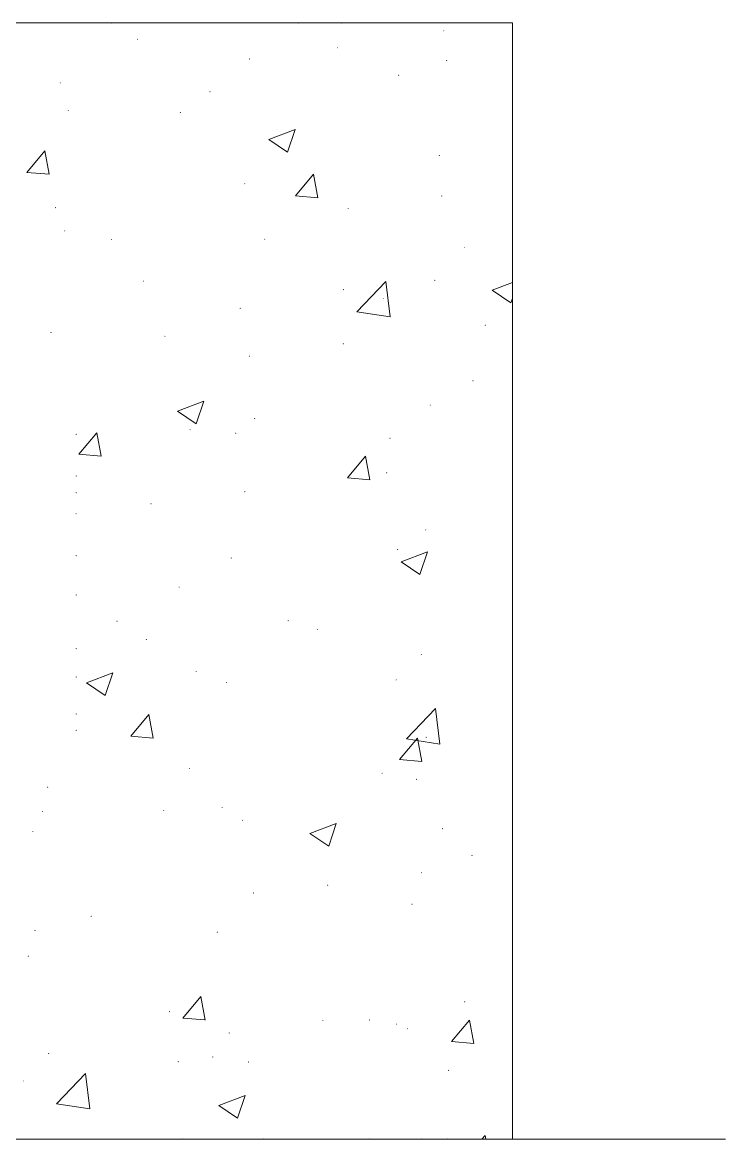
# Model space of a CAD drawing. Header units: millimetres. Extents: x 0 to 414, y 0 to 292.
# Drawn here: x 104.89 to 119.68, y 39.6 to 63.09 of the extents above; entities that cross this region are included whole.
import ezdxf

# ---------------------------------------------------------------- set-up
doc = ezdxf.new("R2010")
doc.units = ezdxf.units.MM

msp = doc.modelspace()

# ---------------------------------------------------------------- hatches: boundary and pattern name
h = msp.add_hatch(color=0)
h.dxf.hatch_style = 2
h.paths.add_polyline_path([(106.154361, 63.063614), (106.141308, 63.076667), (106.154361, 63.089719), (106.167414, 63.076667)])
h = msp.add_hatch(color=0)
h.dxf.hatch_style = 2
h.paths.add_polyline_path([(106.154361, 63.063614), (106.141308, 63.076667), (106.154361, 63.089719), (106.167414, 63.076667)])
h = msp.add_hatch(color=0)
h.dxf.hatch_style = 2
h.paths.add_polyline_path([(106.77525, 63.063614), (106.762197, 63.076667), (106.77525, 63.089719), (106.788303, 63.076667)])
h = msp.add_hatch(color=0)
h.dxf.hatch_style = 2
h.paths.add_polyline_path([(106.77525, 63.063614), (106.762197, 63.076667), (106.77525, 63.089719), (106.788303, 63.076667)])
h = msp.add_hatch(color=0)
h.dxf.hatch_style = 2
h.paths.add_polyline_path([(107.332639, 63.063614), (107.319586, 63.076667), (107.332639, 63.089719), (107.345692, 63.076667)])
h = msp.add_hatch(color=0)
h.dxf.hatch_style = 2
h.paths.add_polyline_path([(107.332639, 63.063614), (107.319586, 63.076667), (107.332639, 63.089719), (107.345692, 63.076667)])
h = msp.add_hatch(color=0)
h.dxf.hatch_style = 2
h.paths.add_polyline_path([(110.655806, 63.063614), (110.642753, 63.076667), (110.655806, 63.089719), (110.668858, 63.076667)])
h = msp.add_hatch(color=0)
h.dxf.hatch_style = 2
h.paths.add_polyline_path([(110.701667, 63.063614), (110.688614, 63.076667), (110.701667, 63.089719), (110.714719, 63.076667)])
h = msp.add_hatch(color=0)
h.dxf.hatch_style = 2
h.paths.add_polyline_path([(110.701667, 63.063614), (110.688614, 63.076667), (110.701667, 63.089719), (110.714719, 63.076667)])
h = msp.add_hatch(color=0)
h.dxf.hatch_style = 2
h.paths.add_polyline_path([(111.611833, 63.063614), (111.598781, 63.076667), (111.611833, 63.089719), (111.624886, 63.076667)])
h = msp.add_hatch(color=0)
h.dxf.hatch_style = 2
h.paths.add_polyline_path([(111.611833, 63.063614), (111.598781, 63.076667), (111.611833, 63.089719), (111.624886, 63.076667)])
h = msp.add_hatch(color=0)
h.dxf.hatch_style = 2
h.paths.add_polyline_path([(114.628083, 63.063614), (114.615031, 63.076667), (114.628083, 63.089719), (114.641136, 63.076667)])
h = msp.add_hatch(color=0)
h.dxf.hatch_style = 2
h.paths.add_polyline_path([(114.628083, 63.063614), (114.615031, 63.076667), (114.628083, 63.089719), (114.641136, 63.076667)])
h = msp.add_hatch(color=0)
h.dxf.hatch_style = 2
h.paths.add_polyline_path([(107.315, 62.721419), (107.301947, 62.734472), (107.315, 62.747525), (107.328053, 62.734472)])
h = msp.add_hatch(color=0)
h.dxf.hatch_style = 2
h.paths.add_polyline_path([(113.756722, 62.897808), (113.743669, 62.910861), (113.756722, 62.923914), (113.769775, 62.910861)])
h = msp.add_hatch(color=0)
h.dxf.hatch_style = 2
h.paths.add_polyline_path([(115.199583, 62.700253), (115.186531, 62.713306), (115.199583, 62.726358), (115.212636, 62.713306)])
h = msp.add_hatch(color=0)
h.dxf.hatch_style = 2
h.paths.add_polyline_path([(111.520111, 62.541503), (111.507058, 62.554556), (111.520111, 62.567608), (111.533164, 62.554556)])
h = msp.add_hatch(color=0)
h.dxf.hatch_style = 2
h.paths.add_polyline_path([(109.668028, 62.305142), (109.654975, 62.318194), (109.668028, 62.331247), (109.681081, 62.318194)])
h = msp.add_hatch(color=0)
h.dxf.hatch_style = 2
h.paths.add_polyline_path([(113.816694, 62.273392), (113.803642, 62.286444), (113.816694, 62.299497), (113.829747, 62.286444)])
h = msp.add_hatch(color=0)
h.dxf.hatch_style = 2
h.paths.add_polyline_path([(105.688694, 61.804197), (105.675642, 61.81725), (105.688694, 61.830303), (105.701747, 61.81725)])
h = msp.add_hatch(color=0)
h.dxf.hatch_style = 2
h.paths.add_polyline_path([(112.80775, 61.966475), (112.794697, 61.979528), (112.80775, 61.992581), (112.820803, 61.979528)])
h = msp.add_hatch(color=0)
h.dxf.hatch_style = 2
h.paths.add_polyline_path([(108.839, 61.617225), (108.825947, 61.630278), (108.839, 61.643331), (108.852053, 61.630278)])
h = msp.add_hatch(color=0)
h.dxf.hatch_style = 2
h.paths.add_polyline_path([(105.858028, 61.225642), (105.844975, 61.238694), (105.858028, 61.251747), (105.871081, 61.238694)])
h = msp.add_hatch(color=0)
h.dxf.hatch_style = 2
h.paths.add_polyline_path([(108.214583, 61.179781), (108.201531, 61.192833), (108.214583, 61.205886), (108.227636, 61.192833)])
h = msp.add_hatch(color=0)
h.dxf.hatch_style = 2
h.paths.add_polyline_path([(113.661472, 60.276669), (113.648419, 60.289722), (113.661472, 60.302775), (113.674525, 60.289722)])
h = msp.add_hatch(color=0)
h.dxf.hatch_style = 2
h.paths.add_polyline_path([(109.56925, 59.684003), (109.556197, 59.697056), (109.56925, 59.710108), (109.582303, 59.697056)])
h = msp.add_hatch(color=0)
h.dxf.hatch_style = 2
h.paths.add_polyline_path([(113.714389, 59.426475), (113.701336, 59.439528), (113.714389, 59.452581), (113.727442, 59.439528)])
h = msp.add_hatch(color=0)
h.dxf.hatch_style = 2
h.paths.add_polyline_path([(115.199583, 59.620503), (115.186531, 59.633556), (115.199583, 59.646608), (115.212636, 59.633556)])
h = msp.add_hatch(color=0)
h.dxf.hatch_style = 2
h.paths.add_polyline_path([(115.199583, 59.620503), (115.186531, 59.633556), (115.199583, 59.646608), (115.212636, 59.633556)])
h = msp.add_hatch(color=0)
h.dxf.hatch_style = 2
h.paths.add_polyline_path([(105.589917, 59.179531), (105.576864, 59.192583), (105.589917, 59.205636), (105.602969, 59.192583)])
h = msp.add_hatch(color=0)
h.dxf.hatch_style = 2
h.paths.add_polyline_path([(111.742361, 59.165419), (111.729308, 59.178472), (111.742361, 59.191525), (111.755414, 59.178472)])
h = msp.add_hatch(color=0)
h.dxf.hatch_style = 2
h.paths.add_polyline_path([(105.783944, 58.692697), (105.770892, 58.70575), (105.783944, 58.718803), (105.796997, 58.70575)])
h = msp.add_hatch(color=0)
h.dxf.hatch_style = 2
h.paths.add_polyline_path([(106.768194, 58.512781), (106.755142, 58.525833), (106.768194, 58.538886), (106.781247, 58.525833)])
h = msp.add_hatch(color=0)
h.dxf.hatch_style = 2
h.paths.add_polyline_path([(109.989056, 58.516308), (109.976003, 58.529361), (109.989056, 58.542414), (110.002108, 58.529361)])
h = msp.add_hatch(color=0)
h.dxf.hatch_style = 2
h.paths.add_polyline_path([(114.194167, 58.339919), (114.181114, 58.352972), (114.194167, 58.366025), (114.207219, 58.352972)])
h = msp.add_hatch(color=0)
h.dxf.hatch_style = 2
h.paths.add_polyline_path([(107.442, 57.637892), (107.428947, 57.650944), (107.442, 57.663997), (107.455053, 57.650944)])
h = msp.add_hatch(color=0)
h.dxf.hatch_style = 2
h.paths.add_polyline_path([(113.566222, 57.652003), (113.553169, 57.665056), (113.566222, 57.678108), (113.579275, 57.665056)])
h = msp.add_hatch(color=0)
h.dxf.hatch_style = 2
h.paths.add_polyline_path([(115.199583, 57.697864), (115.186531, 57.710917), (115.199583, 57.723969), (115.212636, 57.710917)])
h = msp.add_hatch(color=0)
h.dxf.hatch_style = 2
h.paths.add_polyline_path([(115.199583, 57.697864), (115.186531, 57.710917), (115.199583, 57.723969), (115.212636, 57.710917)])
h = msp.add_hatch(color=0)
h.dxf.hatch_style = 2
h.paths.add_polyline_path([(111.647111, 57.457975), (111.634058, 57.471028), (111.647111, 57.484081), (111.660164, 57.471028)])
h = msp.add_hatch(color=0)
h.dxf.hatch_style = 2
h.paths.add_polyline_path([(109.474, 57.062864), (109.460947, 57.075917), (109.474, 57.088969), (109.487053, 57.075917)])
h = msp.add_hatch(color=0)
h.dxf.hatch_style = 2
h.paths.add_polyline_path([(112.483194, 57.267475), (112.470142, 57.280528), (112.483194, 57.293581), (112.496247, 57.280528)])
h = msp.add_hatch(color=0)
h.dxf.hatch_style = 2
h.paths.add_polyline_path([(114.628083, 56.710086), (114.615031, 56.723139), (114.628083, 56.736192), (114.641136, 56.723139)])
h = msp.add_hatch(color=0)
h.dxf.hatch_style = 2
h.paths.add_polyline_path([(115.199583, 56.787697), (115.186531, 56.80075), (115.199583, 56.813803), (115.212636, 56.80075)])
h = msp.add_hatch(color=0)
h.dxf.hatch_style = 2
h.paths.add_polyline_path([(105.494667, 56.558392), (105.481614, 56.571444), (105.494667, 56.584497), (105.507719, 56.571444)])
h = msp.add_hatch(color=0)
h.dxf.hatch_style = 2
h.paths.add_polyline_path([(107.890028, 56.477253), (107.876975, 56.490306), (107.890028, 56.503358), (107.903081, 56.490306)])
h = msp.add_hatch(color=0)
h.dxf.hatch_style = 2
h.paths.add_polyline_path([(111.643583, 56.318503), (111.630531, 56.331556), (111.643583, 56.344608), (111.656636, 56.331556)])
h = msp.add_hatch(color=0)
h.dxf.hatch_style = 2
h.paths.add_polyline_path([(109.671556, 56.057447), (109.658503, 56.0705), (109.671556, 56.083553), (109.684608, 56.0705)])
h = msp.add_hatch(color=0)
h.dxf.hatch_style = 2
h.paths.add_polyline_path([(114.370556, 55.538864), (114.357503, 55.551917), (114.370556, 55.564969), (114.383608, 55.551917)])
h = msp.add_hatch(color=0)
h.dxf.hatch_style = 2
h.paths.add_polyline_path([(115.199583, 55.196669), (115.186531, 55.209722), (115.199583, 55.222775), (115.212636, 55.209722)])
h = msp.add_hatch(color=0)
h.dxf.hatch_style = 2
h.paths.add_polyline_path([(113.470972, 55.030864), (113.457919, 55.043917), (113.470972, 55.056969), (113.484025, 55.043917)])
h = msp.add_hatch(color=0)
h.dxf.hatch_style = 2
h.paths.add_polyline_path([(109.777389, 54.748642), (109.764336, 54.761694), (109.777389, 54.774747), (109.790442, 54.761694)])
h = msp.add_hatch(color=0)
h.dxf.hatch_style = 2
h.paths.add_polyline_path([(115.199583, 54.776864), (115.186531, 54.789917), (115.199583, 54.802969), (115.212636, 54.789917)])
h = msp.add_hatch(color=0)
h.dxf.hatch_style = 2
h.paths.add_polyline_path([(108.419194, 54.512281), (108.406142, 54.525333), (108.419194, 54.538386), (108.432247, 54.525333)])
h = msp.add_hatch(color=0)
h.dxf.hatch_style = 2
h.paths.add_polyline_path([(106.023833, 54.413503), (106.010781, 54.426556), (106.023833, 54.439608), (106.036886, 54.426556)])
h = msp.add_hatch(color=0)
h.dxf.hatch_style = 2
h.paths.add_polyline_path([(109.37875, 54.438197), (109.365697, 54.45125), (109.37875, 54.464303), (109.391803, 54.45125)])
h = msp.add_hatch(color=0)
h.dxf.hatch_style = 2
h.paths.add_polyline_path([(112.624306, 54.335892), (112.611253, 54.348944), (112.624306, 54.361997), (112.637358, 54.348944)])
h = msp.add_hatch(color=0)
h.dxf.hatch_style = 2
h.paths.add_polyline_path([(115.199583, 53.951364), (115.186531, 53.964417), (115.199583, 53.977469), (115.212636, 53.964417)])
h = msp.add_hatch(color=0)
h.dxf.hatch_style = 2
h.paths.add_polyline_path([(106.023833, 53.538614), (106.010781, 53.551667), (106.023833, 53.564719), (106.036886, 53.551667)])
h = msp.add_hatch(color=0)
h.dxf.hatch_style = 2
h.paths.add_polyline_path([(106.023833, 53.538614), (106.010781, 53.551667), (106.023833, 53.564719), (106.036886, 53.551667)])
h = msp.add_hatch(color=0)
h.dxf.hatch_style = 2
h.paths.add_polyline_path([(106.023833, 53.538614), (106.010781, 53.551667), (106.023833, 53.564719), (106.036886, 53.551667)])
h = msp.add_hatch(color=0)
h.dxf.hatch_style = 2
h.paths.add_polyline_path([(112.55375, 53.605642), (112.540697, 53.618694), (112.55375, 53.631747), (112.566803, 53.618694)])
h = msp.add_hatch(color=0)
h.dxf.hatch_style = 2
h.paths.add_polyline_path([(106.023833, 53.189364), (106.010781, 53.202417), (106.023833, 53.215469), (106.036886, 53.202417)])
h = msp.add_hatch(color=0)
h.dxf.hatch_style = 2
h.paths.add_polyline_path([(106.023833, 53.189364), (106.010781, 53.202417), (106.023833, 53.215469), (106.036886, 53.202417)])
h = msp.add_hatch(color=0)
h.dxf.hatch_style = 2
h.paths.add_polyline_path([(109.56925, 53.210531), (109.556197, 53.223583), (109.56925, 53.236636), (109.582303, 53.223583)])
h = msp.add_hatch(color=0)
h.dxf.hatch_style = 2
h.paths.add_polyline_path([(107.597222, 52.953003), (107.584169, 52.966056), (107.597222, 52.979108), (107.610275, 52.966056)])
h = msp.add_hatch(color=0)
h.dxf.hatch_style = 2
h.paths.add_polyline_path([(106.023833, 52.744864), (106.010781, 52.757917), (106.023833, 52.770969), (106.036886, 52.757917)])
h = msp.add_hatch(color=0)
h.dxf.hatch_style = 2
h.paths.add_polyline_path([(106.023833, 52.744864), (106.010781, 52.757917), (106.023833, 52.770969), (106.036886, 52.757917)])
h = msp.add_hatch(color=0)
h.dxf.hatch_style = 2
h.paths.add_polyline_path([(113.375722, 52.406197), (113.362669, 52.41925), (113.375722, 52.432303), (113.388775, 52.41925)])
h = msp.add_hatch(color=0)
h.dxf.hatch_style = 2
h.paths.add_polyline_path([(112.786583, 51.993447), (112.773531, 52.0065), (112.786583, 52.019553), (112.799636, 52.0065)])
h = msp.add_hatch(color=0)
h.dxf.hatch_style = 2
h.paths.add_polyline_path([(106.023833, 51.866447), (106.010781, 51.8795), (106.023833, 51.892553), (106.036886, 51.8795)])
h = msp.add_hatch(color=0)
h.dxf.hatch_style = 2
h.paths.add_polyline_path([(109.2835, 51.817058), (109.270447, 51.830111), (109.2835, 51.843164), (109.296553, 51.830111)])
h = msp.add_hatch(color=0)
h.dxf.hatch_style = 2
h.paths.add_polyline_path([(108.189889, 51.203225), (108.176836, 51.216278), (108.189889, 51.229331), (108.202942, 51.216278)])
h = msp.add_hatch(color=0)
h.dxf.hatch_style = 2
h.paths.add_polyline_path([(106.023833, 51.037419), (106.010781, 51.050472), (106.023833, 51.063525), (106.036886, 51.050472)])
h = msp.add_hatch(color=0)
h.dxf.hatch_style = 2
h.paths.add_polyline_path([(106.023833, 51.037419), (106.010781, 51.050472), (106.023833, 51.063525), (106.036886, 51.050472)])
h = msp.add_hatch(color=0)
h.dxf.hatch_style = 2
h.paths.add_polyline_path([(106.023833, 51.037419), (106.010781, 51.050472), (106.023833, 51.063525), (106.036886, 51.050472)])
h = msp.add_hatch(color=0)
h.dxf.hatch_style = 2
h.paths.add_polyline_path([(115.199583, 51.118558), (115.186531, 51.131611), (115.199583, 51.144664), (115.212636, 51.131611)])
h = msp.add_hatch(color=0)
h.dxf.hatch_style = 2
h.paths.add_polyline_path([(106.884611, 50.487086), (106.871558, 50.500139), (106.884611, 50.513192), (106.897664, 50.500139)])
h = msp.add_hatch(color=0)
h.dxf.hatch_style = 2
h.paths.add_polyline_path([(110.482944, 50.497669), (110.469892, 50.510722), (110.482944, 50.523775), (110.495997, 50.510722)])
h = msp.add_hatch(color=0)
h.dxf.hatch_style = 2
h.paths.add_polyline_path([(111.09325, 50.310697), (111.080197, 50.32375), (111.09325, 50.336803), (111.106303, 50.32375)])
h = msp.add_hatch(color=0)
h.dxf.hatch_style = 2
h.paths.add_polyline_path([(107.498444, 50.102558), (107.485392, 50.115611), (107.498444, 50.128664), (107.511497, 50.115611)])
h = msp.add_hatch(color=0)
h.dxf.hatch_style = 2
h.paths.add_polyline_path([(106.023833, 49.908531), (106.010781, 49.921583), (106.023833, 49.934636), (106.036886, 49.921583)])
h = msp.add_hatch(color=0)
h.dxf.hatch_style = 2
h.paths.add_polyline_path([(106.023833, 49.908531), (106.010781, 49.921583), (106.023833, 49.934636), (106.036886, 49.921583)])
h = msp.add_hatch(color=0)
h.dxf.hatch_style = 2
h.paths.add_polyline_path([(106.023833, 49.908531), (106.010781, 49.921583), (106.023833, 49.934636), (106.036886, 49.921583)])
h = msp.add_hatch(color=0)
h.dxf.hatch_style = 2
h.paths.add_polyline_path([(113.280472, 49.785058), (113.267419, 49.798111), (113.280472, 49.811164), (113.293525, 49.798111)])
h = msp.add_hatch(color=0)
h.dxf.hatch_style = 2
h.paths.add_polyline_path([(106.023833, 49.315864), (106.010781, 49.328917), (106.023833, 49.341969), (106.036886, 49.328917)])
h = msp.add_hatch(color=0)
h.dxf.hatch_style = 2
h.paths.add_polyline_path([(108.546194, 49.428753), (108.533142, 49.441806), (108.546194, 49.454858), (108.559247, 49.441806)])
h = msp.add_hatch(color=0)
h.dxf.hatch_style = 2
h.paths.add_polyline_path([(109.18825, 49.195919), (109.175197, 49.208972), (109.18825, 49.222025), (109.201303, 49.208972)])
h = msp.add_hatch(color=0)
h.dxf.hatch_style = 2
h.paths.add_polyline_path([(112.751306, 49.252364), (112.738253, 49.265417), (112.751306, 49.278469), (112.764358, 49.265417)])
h = msp.add_hatch(color=0)
h.dxf.hatch_style = 2
h.paths.add_polyline_path([(106.023833, 48.536225), (106.010781, 48.549278), (106.023833, 48.562331), (106.036886, 48.549278)])
h = msp.add_hatch(color=0)
h.dxf.hatch_style = 2
h.paths.add_polyline_path([(106.023833, 48.536225), (106.010781, 48.549278), (106.023833, 48.562331), (106.036886, 48.549278)])
h = msp.add_hatch(color=0)
h.dxf.hatch_style = 2
h.paths.add_polyline_path([(106.023833, 48.190503), (106.010781, 48.203556), (106.023833, 48.216608), (106.036886, 48.203556)])
h = msp.add_hatch(color=0)
h.dxf.hatch_style = 2
h.paths.add_polyline_path([(106.023833, 48.190503), (106.010781, 48.203556), (106.023833, 48.216608), (106.036886, 48.203556)])
h = msp.add_hatch(color=0)
h.dxf.hatch_style = 2
h.paths.add_polyline_path([(106.023833, 48.190503), (106.010781, 48.203556), (106.023833, 48.216608), (106.036886, 48.203556)])
h = msp.add_hatch(color=0)
h.dxf.hatch_style = 2
h.paths.add_polyline_path([(113.386306, 48.045864), (113.373253, 48.058917), (113.386306, 48.071969), (113.399358, 48.058917)])
h = msp.add_hatch(color=0)
h.dxf.hatch_style = 2
h.paths.add_polyline_path([(115.199583, 47.689558), (115.186531, 47.702611), (115.199583, 47.715664), (115.212636, 47.702611)])
h = msp.add_hatch(color=0)
h.dxf.hatch_style = 2
h.paths.add_polyline_path([(108.408611, 47.389697), (108.395558, 47.40275), (108.408611, 47.415803), (108.421664, 47.40275)])
h = msp.add_hatch(color=0)
h.dxf.hatch_style = 2
h.paths.add_polyline_path([(112.4585, 47.290919), (112.445447, 47.303972), (112.4585, 47.317025), (112.471553, 47.303972)])
h = msp.add_hatch(color=0)
h.dxf.hatch_style = 2
h.paths.add_polyline_path([(105.424111, 46.998114), (105.411058, 47.011167), (105.424111, 47.024219), (105.437164, 47.011167)])
h = msp.add_hatch(color=0)
h.dxf.hatch_style = 2
h.paths.add_polyline_path([(113.181694, 47.163919), (113.168642, 47.176972), (113.181694, 47.190025), (113.194747, 47.176972)])
h = msp.add_hatch(color=0)
h.dxf.hatch_style = 2
h.paths.add_polyline_path([(105.318278, 46.483058), (105.305225, 46.496111), (105.318278, 46.509164), (105.331331, 46.496111)])
h = msp.add_hatch(color=0)
h.dxf.hatch_style = 2
h.paths.add_polyline_path([(107.865333, 46.504225), (107.852281, 46.517278), (107.865333, 46.530331), (107.878386, 46.517278)])
h = msp.add_hatch(color=0)
h.dxf.hatch_style = 2
h.paths.add_polyline_path([(109.093, 46.571253), (109.079947, 46.584306), (109.093, 46.597358), (109.106053, 46.584306)])
h = msp.add_hatch(color=0)
h.dxf.hatch_style = 2
h.paths.add_polyline_path([(109.523389, 46.303142), (109.510336, 46.316194), (109.523389, 46.329247), (109.536442, 46.316194)])
h = msp.add_hatch(color=0)
h.dxf.hatch_style = 2
h.paths.add_polyline_path([(105.113667, 46.066781), (105.100614, 46.079833), (105.113667, 46.092886), (105.126719, 46.079833)])
h = msp.add_hatch(color=0)
h.dxf.hatch_style = 2
h.paths.add_polyline_path([(113.7285, 46.126753), (113.715447, 46.139806), (113.7285, 46.152858), (113.741553, 46.139806)])
h = msp.add_hatch(color=0)
h.dxf.hatch_style = 2
h.paths.add_polyline_path([(114.349389, 45.562308), (114.336336, 45.575361), (114.349389, 45.588414), (114.362442, 45.575361)])
h = msp.add_hatch(color=0)
h.dxf.hatch_style = 2
h.paths.add_polyline_path([(115.199583, 45.449419), (115.186531, 45.462472), (115.199583, 45.475525), (115.212636, 45.462472)])
h = msp.add_hatch(color=0)
h.dxf.hatch_style = 2
h.paths.add_polyline_path([(115.199583, 45.449419), (115.186531, 45.462472), (115.199583, 45.475525), (115.212636, 45.462472)])
h = msp.add_hatch(color=0)
h.dxf.hatch_style = 2
h.paths.add_polyline_path([(113.284, 45.198947), (113.270947, 45.212), (113.284, 45.225053), (113.297053, 45.212)])
h = msp.add_hatch(color=0)
h.dxf.hatch_style = 2
h.paths.add_polyline_path([(111.311972, 44.937892), (111.298919, 44.950944), (111.311972, 44.963997), (111.325025, 44.950944)])
h = msp.add_hatch(color=0)
h.dxf.hatch_style = 2
h.paths.add_polyline_path([(109.752694, 44.772086), (109.739642, 44.785139), (109.752694, 44.798192), (109.765747, 44.785139)])
h = msp.add_hatch(color=0)
h.dxf.hatch_style = 2
h.paths.add_polyline_path([(115.199583, 44.779142), (115.186531, 44.792194), (115.199583, 44.805247), (115.212636, 44.792194)])
h = msp.add_hatch(color=0)
h.dxf.hatch_style = 2
h.paths.add_polyline_path([(113.086444, 44.539253), (113.073392, 44.552306), (113.086444, 44.565358), (113.099497, 44.552306)])
h = msp.add_hatch(color=0)
h.dxf.hatch_style = 2
h.paths.add_polyline_path([(106.337806, 44.281725), (106.324753, 44.294778), (106.337806, 44.307831), (106.350858, 44.294778)])
h = msp.add_hatch(color=0)
h.dxf.hatch_style = 2
h.paths.add_polyline_path([(105.159528, 43.985392), (105.146475, 43.998444), (105.159528, 44.011497), (105.172581, 43.998444)])
h = msp.add_hatch(color=0)
h.dxf.hatch_style = 2
h.paths.add_polyline_path([(108.994222, 43.950114), (108.981169, 43.963167), (108.994222, 43.976219), (109.007275, 43.963167)])
h = msp.add_hatch(color=0)
h.dxf.hatch_style = 2
h.paths.add_polyline_path([(105.018417, 43.445642), (105.005364, 43.458694), (105.018417, 43.471747), (105.031469, 43.458694)])
h = msp.add_hatch(color=0)
h.dxf.hatch_style = 2
h.paths.add_polyline_path([(115.199583, 42.616614), (115.186531, 42.629667), (115.199583, 42.642719), (115.212636, 42.629667)])
h = msp.add_hatch(color=0)
h.dxf.hatch_style = 2
h.paths.add_polyline_path([(107.988806, 42.277947), (107.975753, 42.291), (107.988806, 42.304053), (108.001858, 42.291)])
h = msp.add_hatch(color=0)
h.dxf.hatch_style = 2
h.paths.add_polyline_path([(114.194167, 42.482558), (114.181114, 42.495611), (114.194167, 42.508664), (114.207219, 42.495611)])
h = msp.add_hatch(color=0)
h.dxf.hatch_style = 2
h.paths.add_polyline_path([(111.213194, 42.090975), (111.200142, 42.104028), (111.213194, 42.117081), (111.226247, 42.104028)])
h = msp.add_hatch(color=0)
h.dxf.hatch_style = 2
h.paths.add_polyline_path([(112.193917, 42.101558), (112.180864, 42.114611), (112.193917, 42.127664), (112.206969, 42.114611)])
h = msp.add_hatch(color=0)
h.dxf.hatch_style = 2
h.paths.add_polyline_path([(109.241167, 41.829919), (109.228114, 41.842972), (109.241167, 41.856025), (109.254219, 41.842972)])
h = msp.add_hatch(color=0)
h.dxf.hatch_style = 2
h.paths.add_polyline_path([(112.761889, 42.016892), (112.748836, 42.029944), (112.761889, 42.042997), (112.774942, 42.029944)])
h = msp.add_hatch(color=0)
h.dxf.hatch_style = 2
h.paths.add_polyline_path([(112.991194, 41.918114), (112.978142, 41.931167), (112.991194, 41.944219), (113.004247, 41.931167)])
h = msp.add_hatch(color=0)
h.dxf.hatch_style = 2
h.paths.add_polyline_path([(105.445278, 41.399531), (105.432225, 41.412583), (105.445278, 41.425636), (105.458331, 41.412583)])
h = msp.add_hatch(color=0)
h.dxf.hatch_style = 2
h.paths.add_polyline_path([(108.898972, 41.325447), (108.885919, 41.3385), (108.898972, 41.351553), (108.912025, 41.3385)])
h = msp.add_hatch(color=0)
h.dxf.hatch_style = 2
h.paths.add_polyline_path([(108.168722, 41.226669), (108.155669, 41.239722), (108.168722, 41.252775), (108.181775, 41.239722)])
h = msp.add_hatch(color=0)
h.dxf.hatch_style = 2
h.paths.add_polyline_path([(109.650389, 41.219614), (109.637336, 41.232667), (109.650389, 41.245719), (109.663442, 41.232667)])
h = msp.add_hatch(color=0)
h.dxf.hatch_style = 2
h.paths.add_polyline_path([(113.8555, 41.043225), (113.842447, 41.056278), (113.8555, 41.069331), (113.868553, 41.056278)])
h = msp.add_hatch(color=0)
h.dxf.hatch_style = 2
h.paths.add_polyline_path([(104.919639, 40.820975), (104.906586, 40.834028), (104.919639, 40.847081), (104.932692, 40.834028)])
h = msp.add_hatch(color=0)
h.dxf.hatch_style = 2
h.paths.add_polyline_path([(115.199583, 40.185975), (115.186531, 40.199028), (115.199583, 40.212081), (115.212636, 40.199028)])
h = msp.add_hatch(color=0)
h.dxf.hatch_style = 2
h.paths.add_polyline_path([(115.199583, 39.780281), (115.186531, 39.793333), (115.199583, 39.806386), (115.212636, 39.793333)])
h = msp.add_hatch(color=0)
h.dxf.hatch_style = 2
h.paths.add_polyline_path([(106.651778, 39.600364), (106.638725, 39.613417), (106.651778, 39.626469), (106.664831, 39.613417)])
h = msp.add_hatch(color=0)
h.dxf.hatch_style = 2
h.paths.add_polyline_path([(108.2675, 39.600364), (108.254447, 39.613417), (108.2675, 39.626469), (108.280553, 39.613417)])
h = msp.add_hatch(color=0)
h.dxf.hatch_style = 2
h.paths.add_polyline_path([(109.971417, 39.600364), (109.958364, 39.613417), (109.971417, 39.626469), (109.984469, 39.613417)])
h = msp.add_hatch(color=0)
h.dxf.hatch_style = 2
h.paths.add_polyline_path([(109.971417, 39.600364), (109.958364, 39.613417), (109.971417, 39.626469), (109.984469, 39.613417)])
h = msp.add_hatch(color=0)
h.dxf.hatch_style = 2
h.paths.add_polyline_path([(112.193917, 39.600364), (112.180864, 39.613417), (112.193917, 39.626469), (112.206969, 39.613417)])
h = msp.add_hatch(color=0)
h.dxf.hatch_style = 2
h.paths.add_polyline_path([(113.294583, 39.600364), (113.281531, 39.613417), (113.294583, 39.626469), (113.307636, 39.613417)])
h = msp.add_hatch(color=0)
h.dxf.hatch_style = 2
h.paths.add_polyline_path([(113.294583, 39.600364), (113.281531, 39.613417), (113.294583, 39.626469), (113.307636, 39.613417)])
h = msp.add_hatch(color=0)
h.dxf.hatch_style = 2
h.paths.add_polyline_path([(113.294583, 39.600364), (113.281531, 39.613417), (113.294583, 39.626469), (113.307636, 39.613417)])
h = msp.add_hatch(color=0)
h.dxf.hatch_style = 2
h.paths.add_polyline_path([(113.834333, 39.600364), (113.821281, 39.613417), (113.834333, 39.626469), (113.847386, 39.613417)])
h = msp.add_hatch(color=0)
h.dxf.hatch_style = 2
h.paths.add_polyline_path([(113.834333, 39.600364), (113.821281, 39.613417), (113.834333, 39.626469), (113.847386, 39.613417)])

# ---------------------------------------------------------------- linework, layer by layer
at = {"color": 0, "lineweight": 0}
for points in [[(96.855139, 63.076667), (115.199583, 63.076667)], [(115.199583, 63.076667), (115.199583, 39.613417)], [(110.073722, 60.628389), (110.627583, 60.840056)], [(110.465306, 60.363806), (110.627583, 60.840056)], [(110.073722, 60.628389), (110.465306, 60.363806)], [(104.986667, 59.933417), (105.367667, 60.3885)], [(105.455861, 59.894611), (105.367667, 60.3885)], [(104.986667, 59.933417), (105.455861, 59.894611)], [(110.638167, 59.439528), (111.015639, 59.894611)], [(111.107361, 59.400722), (111.015639, 59.894611)], [(110.638167, 59.439528), (111.107361, 59.400722)], [(111.925806, 57.005361), (112.539639, 57.643889)], [(112.627833, 56.896), (112.539639, 57.643889)], [(114.77625, 57.456917), (115.199583, 57.619194)], [(114.77625, 57.456917), (115.167833, 57.192333)], [(115.167833, 57.192333), (115.199583, 57.287583)], [(111.925806, 57.005361), (112.627833, 56.896)], [(108.158139, 54.916917), (108.708472, 55.128583)], [(108.549722, 54.652333), (108.708472, 55.128583)], [(108.158139, 54.916917), (108.549722, 54.652333)], [(106.080278, 54.010278), (106.45775, 54.461833)], [(106.549472, 53.967944), (106.45775, 54.461833)], [(106.080278, 54.010278), (106.549472, 53.967944)], [(111.72825, 53.516389), (112.10925, 53.967944)], [(112.200972, 53.474056), (112.10925, 53.967944)], [(111.72825, 53.516389), (112.200972, 53.474056)], [(112.860667, 51.745444), (113.411, 51.957111)], [(113.25225, 51.480861), (113.411, 51.957111)], [(112.860667, 51.745444), (113.25225, 51.480861)], [(106.242556, 49.205444), (106.792889, 49.417111)], [(106.634139, 48.940861), (106.792889, 49.417111)], [(106.242556, 49.205444), (106.634139, 48.940861)], [(112.970028, 48.027167), (113.583861, 48.665694)], [(113.672056, 47.917806), (113.583861, 48.665694)], [(107.173889, 48.083611), (107.551361, 48.535167)], [(107.643083, 48.041278), (107.551361, 48.535167)], [(107.173889, 48.083611), (107.643083, 48.041278)], [(112.821861, 47.589722), (113.202861, 48.041278)], [(112.970028, 48.027167), (113.672056, 47.917806)], [(113.294583, 47.547389), (113.202861, 48.041278)], [(112.821861, 47.589722), (113.294583, 47.547389)], [(110.941556, 46.033972), (111.495417, 46.245639)], [(111.336667, 45.769389), (111.495417, 46.245639)], [(110.941556, 46.033972), (111.336667, 45.769389)], [(108.263972, 42.156944), (108.644972, 42.612028)], [(108.736694, 42.114611), (108.644972, 42.6085)], [(108.263972, 42.156944), (108.736694, 42.118139)], [(113.915472, 41.663056), (114.296472, 42.114611)], [(114.388194, 41.620722), (114.296472, 42.114611)], [(113.915472, 41.663056), (114.388194, 41.620722)], [(105.607556, 40.35425), (106.221389, 40.992778)], [(106.309583, 40.244889), (106.221389, 40.992778)], [(109.025972, 40.318972), (109.576306, 40.530639)], [(109.417556, 40.054389), (109.576306, 40.530639)], [(105.607556, 40.35425), (106.309583, 40.244889)], [(109.025972, 40.318972), (109.417556, 40.054389)], [(55.08625, 39.613417), (119.683389, 39.613417)], [(114.557528, 39.613417), (114.628083, 39.6875)], [(114.638667, 39.613417), (114.628083, 39.6875)]]:
    msp.add_lwpolyline(points, dxfattribs=at)

doc.saveas('drawing.dxf')
